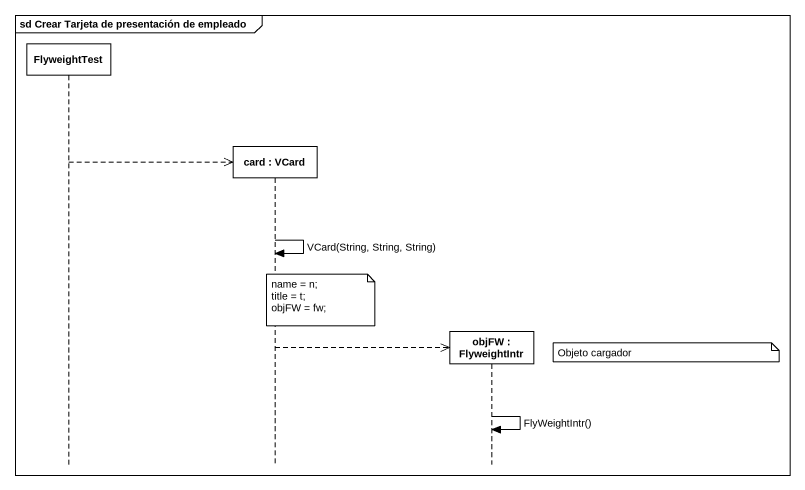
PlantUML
@startuml
mainframe sd Crear Tarjeta de presentación de empleado
hide footbox
participant FlyweightTest
participant "card : VCard" as card_
participant "objFW : FlyweightIntr" as objFW

FlyweightTest -->> card_ **
card_ -> card_ : VCard(String, String, String)
note over card_
  name = n;
  title = t;
  objFW = fw;
end note
card_ -->> objFW **
note right of objFW : Objeto cargador
objFW -> objFW : FlyWeightIntr()
@enduml
